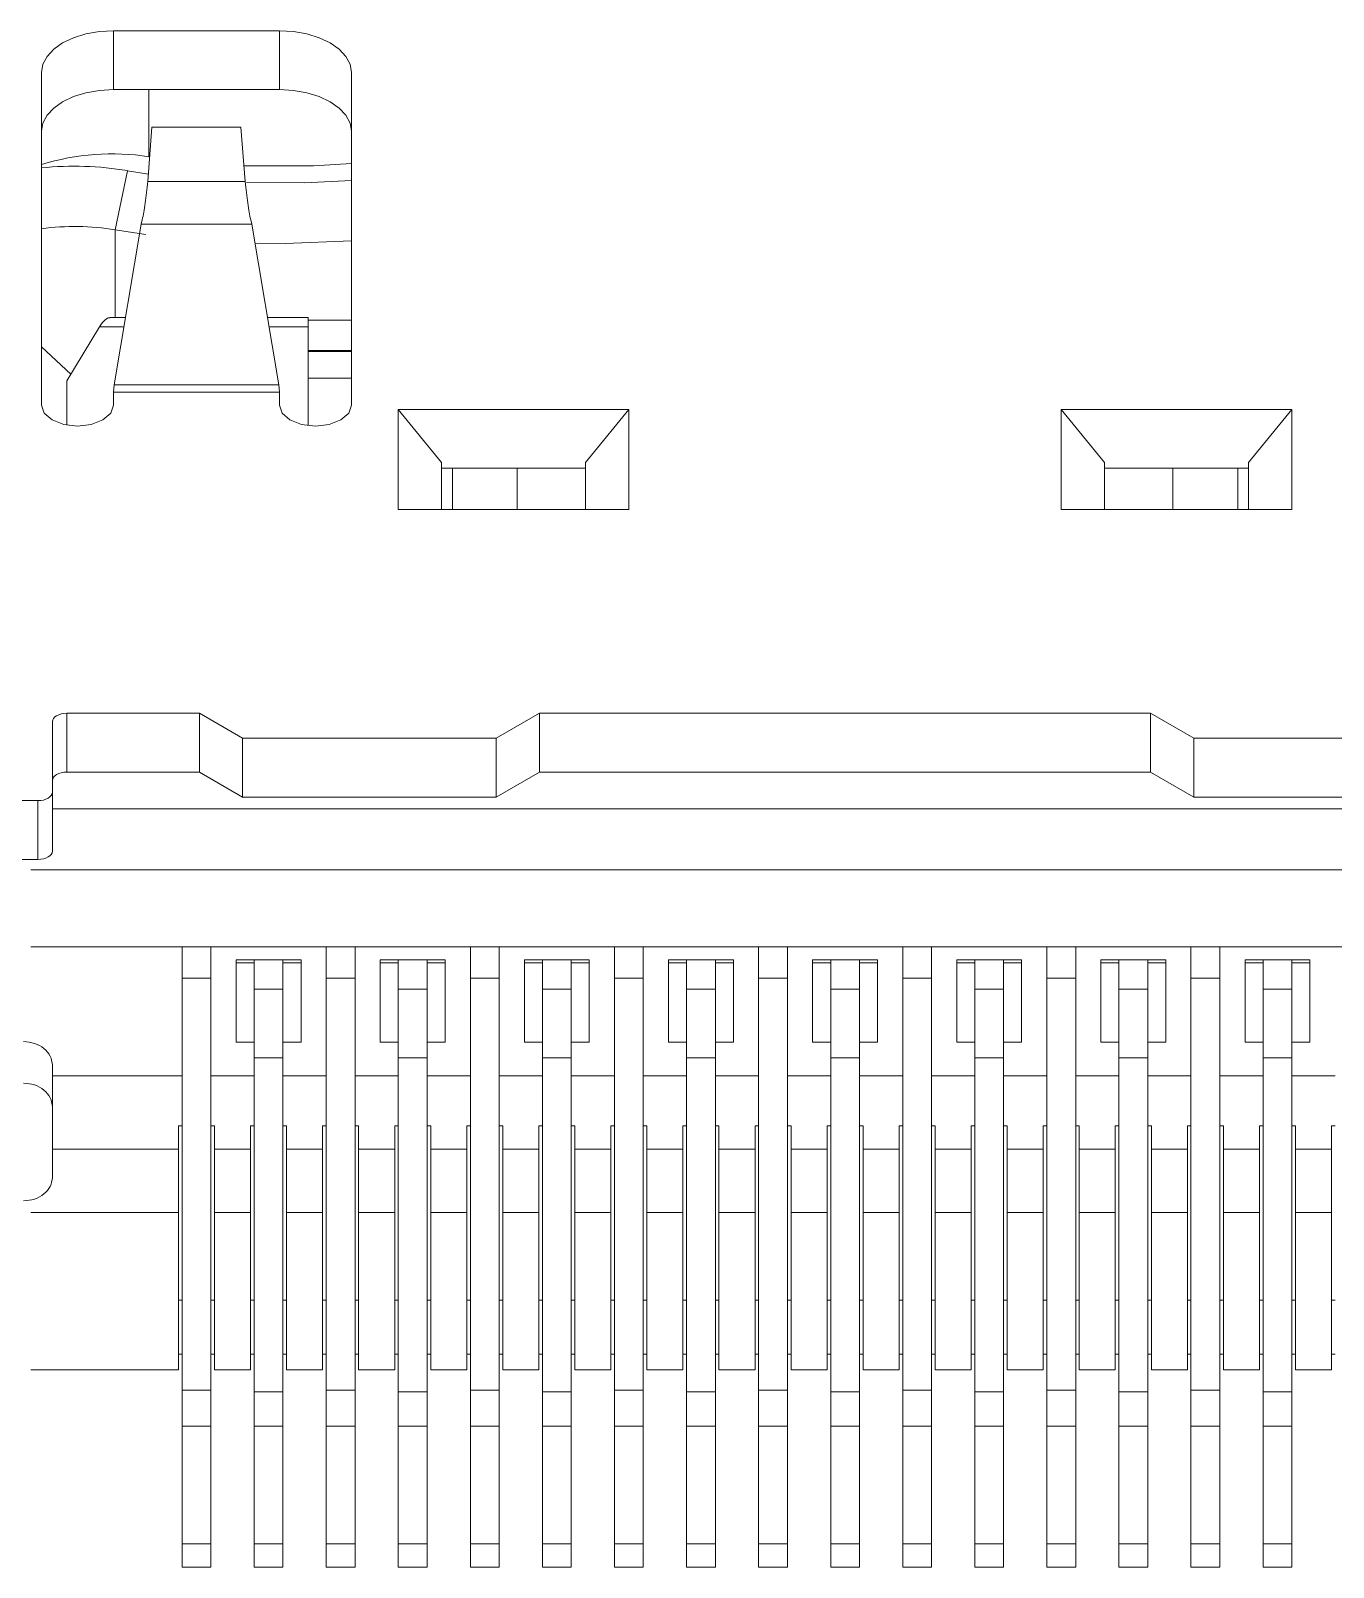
# Model space of a CAD drawing. Header units: millimetres. Extents: x -331 to 5585, y -2655 to 1513.
# Drawn here: x 5006.79 to 5015.83, y 778.01 to 788.67 of the extents above; entities that cross this region are included whole.
import ezdxf

# ---------------------------------------------------------------- set-up
doc = ezdxf.new("R2010")
doc.units = ezdxf.units.MM

msp = doc.modelspace()

# ---------------------------------------------------------------- linework, layer by layer
at = {"color": 7, "linetype": 'Continuous', "lineweight": 15}
for p, q in [((5007.367, 788.666), (5008.517, 788.666)), ((5007.367, 788.258), (5007.367, 788.666)), ((5008.517, 788.258), (5008.517, 788.666)), ((5006.867, 786.068), (5006.867, 788.377)), ((5009.017, 788.377), (5009.017, 786.068)), ((5007.367, 788.258), (5008.517, 788.258)), ((5007.633, 787.998), (5007.605, 787.62)), ((5008.25, 787.998), (5007.633, 787.998)), ((5008.279, 787.62), (5008.25, 787.998)), ((5007.378, 787.284), (5007.463, 787.695)), ((5007.463, 787.695), (5007.609, 787.672)), ((5007.605, 787.62), (5008.279, 787.62)), ((5007.558, 787.323), (5007.566, 787.355)), ((5008.318, 787.355), (5008.325, 787.323)), ((5007.558, 787.323), (5007.371, 786.209)), ((5007.59, 787.252), (5007.378, 787.284)), ((5008.325, 787.323), (5007.558, 787.323)), ((5008.513, 786.209), (5008.325, 787.323)), ((5007.042, 786.237), (5007.269, 786.612)), ((5007.449, 786.676), (5007.34, 786.676)), ((5008.717, 786.676), (5008.434, 786.676)), ((5008.717, 786.659), (5009.017, 786.659)), ((5008.717, 786.381), (5008.717, 786.612)), ((5006.867, 786.473), (5007.07, 786.284)), ((5009.017, 786.447), (5008.717, 786.447)), ((5008.717, 786.381), (5008.717, 786.257)), ((5007.042, 785.93), (5007.042, 786.237)), ((5007.371, 786.209), (5007.367, 786.16)), ((5007.371, 786.209), (5008.513, 786.209)), ((5008.517, 786.16), (5008.513, 786.209)), ((5008.717, 786.257), (5008.717, 785.927)), ((5008.717, 786.257), (5009.017, 786.257)), ((5007.367, 786.16), (5007.367, 786.068)), ((5008.517, 786.16), (5007.367, 786.16)), ((5008.517, 786.068), (5008.517, 786.16)), ((5009.342, 786.039), (5010.942, 786.039)), ((5009.342, 785.346), (5009.342, 786.039)), ((5009.642, 785.672), (5009.342, 786.039)), ((5010.942, 786.039), (5010.642, 785.672)), ((5010.942, 786.039), (5010.942, 785.346)), ((5013.942, 786.039), (5015.542, 786.039)), ((5013.942, 785.346), (5013.942, 786.039)), ((5014.242, 785.672), (5013.942, 786.039)), ((5015.542, 786.039), (5015.242, 785.672)), ((5015.542, 786.039), (5015.542, 785.346)), ((5009.642, 785.346), (5009.642, 785.672)), ((5010.642, 785.672), (5010.642, 785.346)), ((5014.242, 785.346), (5014.242, 785.672)), ((5015.242, 785.672), (5015.242, 785.346)), ((5009.642, 785.631), (5010.642, 785.631)), ((5009.717, 785.631), (5009.717, 785.346)), ((5010.167, 785.346), (5010.167, 785.631)), ((5014.242, 785.631), (5015.242, 785.631)), ((5014.717, 785.631), (5014.717, 785.346)), ((5015.167, 785.346), (5015.167, 785.631)), ((5010.942, 785.346), (5009.342, 785.346)), ((5015.542, 785.346), (5013.942, 785.346)), ((5006.942, 783.874), (5006.942, 783.384)), ((5007.962, 783.932), (5007.042, 783.932)), ((5007.042, 783.932), (5007.042, 783.524)), ((5008.262, 783.759), (5007.962, 783.932)), ((5007.962, 783.932), (5007.962, 783.524)), ((5010.322, 783.932), (5010.022, 783.759)), ((5014.562, 783.932), (5010.322, 783.932)), ((5010.322, 783.932), (5010.322, 783.524)), ((5014.862, 783.759), (5014.562, 783.932)), ((5014.562, 783.932), (5014.562, 783.524)), ((5010.022, 783.759), (5008.262, 783.759)), ((5008.262, 783.759), (5008.262, 783.351)), ((5010.022, 783.759), (5010.022, 783.351)), ((5016.622, 783.759), (5014.862, 783.759)), ((5014.862, 783.759), (5014.862, 783.351)), ((5007.042, 783.524), (5007.962, 783.524)), ((5007.962, 783.524), (5008.262, 783.351)), ((5010.022, 783.351), (5010.322, 783.524)), ((5010.322, 783.524), (5014.562, 783.524)), ((5014.562, 783.524), (5014.862, 783.351)), ((5006.842, 783.326), (5005.742, 783.326)), ((5006.842, 783.326), (5006.842, 782.918)), ((5006.942, 783.384), (5006.942, 782.975)), ((5008.262, 783.351), (5010.022, 783.351)), ((5014.862, 783.351), (5016.622, 783.351)), ((5017.942, 783.27), (5006.942, 783.27)), ((5005.742, 782.918), (5006.842, 782.918)), ((5006.792, 782.846), (5018.092, 782.846)), ((5006.792, 782.313), (5018.092, 782.313)), ((5011.842, 782.095), (5011.842, 782.313)), ((5008.217, 782.221), (5008.667, 782.221)), ((5008.217, 781.65), (5008.217, 782.221)), ((5008.342, 782.202), (5008.217, 782.202)), ((5008.342, 782.221), (5008.342, 782.019)), ((5008.542, 782.019), (5008.542, 782.221)), ((5008.542, 782.202), (5008.667, 782.202)), ((5008.667, 781.65), (5008.667, 782.221)), ((5009.217, 782.221), (5009.667, 782.221)), ((5009.217, 781.65), (5009.217, 782.221)), ((5009.217, 782.202), (5009.342, 782.202)), ((5009.342, 782.221), (5009.342, 782.019)), ((5009.542, 782.019), (5009.542, 782.221)), ((5009.542, 782.202), (5009.667, 782.202)), ((5009.667, 781.65), (5009.667, 782.221)), ((5010.217, 782.221), (5010.667, 782.221)), ((5010.217, 781.65), (5010.217, 782.221)), ((5010.217, 782.202), (5010.342, 782.202)), ((5010.342, 782.221), (5010.342, 782.019)), ((5010.542, 782.019), (5010.542, 782.221)), ((5010.542, 782.202), (5010.667, 782.202)), ((5010.667, 781.65), (5010.667, 782.221)), ((5011.217, 782.221), (5011.667, 782.221)), ((5011.217, 781.65), (5011.217, 782.221)), ((5011.217, 782.202), (5011.342, 782.202)), ((5011.342, 782.221), (5011.342, 782.019)), ((5011.542, 782.019), (5011.542, 782.221)), ((5011.542, 782.202), (5011.667, 782.202)), ((5011.667, 781.65), (5011.667, 782.221)), ((5012.217, 782.221), (5012.667, 782.221)), ((5012.217, 781.65), (5012.217, 782.221)), ((5012.217, 782.202), (5012.342, 782.202)), ((5012.342, 782.221), (5012.342, 782.019)), ((5012.542, 782.019), (5012.542, 782.221)), ((5012.542, 782.202), (5012.667, 782.202)), ((5012.667, 781.65), (5012.667, 782.221)), ((5013.217, 782.221), (5013.667, 782.221)), ((5013.217, 781.65), (5013.217, 782.221)), ((5013.217, 782.202), (5013.342, 782.202)), ((5013.342, 782.221), (5013.342, 782.019)), ((5013.542, 782.019), (5013.542, 782.221)), ((5013.542, 782.202), (5013.667, 782.202)), ((5013.667, 781.65), (5013.667, 782.221)), ((5014.217, 782.221), (5014.667, 782.221)), ((5014.217, 781.65), (5014.217, 782.221)), ((5014.217, 782.202), (5014.342, 782.202)), ((5014.342, 782.221), (5014.342, 782.019)), ((5014.542, 782.019), (5014.542, 782.221)), ((5014.542, 782.202), (5014.667, 782.202)), ((5014.667, 781.65), (5014.667, 782.221)), ((5015.217, 782.221), (5015.667, 782.221)), ((5015.217, 781.65), (5015.217, 782.221)), ((5015.217, 782.202), (5015.342, 782.202)), ((5015.342, 782.221), (5015.342, 782.019)), ((5015.542, 782.019), (5015.542, 782.221)), ((5015.542, 782.202), (5015.667, 782.202)), ((5015.667, 781.65), (5015.667, 782.221)), ((5007.842, 782.095), (5008.042, 782.095)), ((5007.842, 779.236), (5007.842, 782.095)), ((5008.042, 779.236), (5008.042, 782.095)), ((5008.542, 782.019), (5008.342, 782.019)), ((5008.842, 782.095), (5009.042, 782.095)), ((5008.842, 779.236), (5008.842, 782.095)), ((5009.042, 779.236), (5009.042, 782.095)), ((5009.542, 782.019), (5009.342, 782.019)), ((5009.842, 782.095), (5010.042, 782.095)), ((5009.842, 779.236), (5009.842, 782.095)), ((5010.042, 779.236), (5010.042, 782.095)), ((5010.542, 782.019), (5010.342, 782.019)), ((5010.842, 782.095), (5011.042, 782.095)), ((5010.842, 779.236), (5010.842, 782.095)), ((5011.042, 779.236), (5011.042, 782.095)), ((5011.542, 782.019), (5011.342, 782.019)), ((5011.842, 782.095), (5012.042, 782.095)), ((5011.842, 779.236), (5011.842, 782.095)), ((5012.042, 779.236), (5012.042, 782.095)), ((5012.542, 782.019), (5012.342, 782.019)), ((5012.842, 782.095), (5013.042, 782.095)), ((5012.842, 779.236), (5012.842, 782.095)), ((5013.042, 779.236), (5013.042, 782.095)), ((5013.542, 782.019), (5013.342, 782.019)), ((5013.842, 782.095), (5014.042, 782.095)), ((5013.842, 779.236), (5013.842, 782.095)), ((5014.042, 779.236), (5014.042, 782.095)), ((5014.542, 782.019), (5014.342, 782.019)), ((5014.842, 782.095), (5015.042, 782.095)), ((5014.842, 779.236), (5014.842, 782.095)), ((5015.042, 779.236), (5015.042, 782.095)), ((5015.542, 782.019), (5015.342, 782.019)), ((5008.342, 781.65), (5008.217, 781.65)), ((5008.667, 781.65), (5008.542, 781.65)), ((5009.342, 781.65), (5009.217, 781.65)), ((5009.667, 781.65), (5009.542, 781.65)), ((5010.342, 781.65), (5010.217, 781.65)), ((5010.667, 781.65), (5010.542, 781.65)), ((5011.342, 781.65), (5011.217, 781.65)), ((5011.667, 781.65), (5011.542, 781.65)), ((5012.342, 781.65), (5012.217, 781.65)), ((5012.667, 781.65), (5012.542, 781.65)), ((5013.342, 781.65), (5013.217, 781.65)), ((5013.667, 781.65), (5013.542, 781.65)), ((5014.342, 781.65), (5014.217, 781.65)), ((5014.667, 781.65), (5014.542, 781.65)), ((5015.342, 781.65), (5015.217, 781.65)), ((5015.667, 781.65), (5015.542, 781.65)), ((5006.942, 781.203), (5006.942, 781.492)), ((5008.342, 781.542), (5008.542, 781.542)), ((5008.342, 781.542), (5008.342, 779.226)), ((5008.542, 781.542), (5008.542, 779.226)), ((5009.342, 781.542), (5009.542, 781.542)), ((5009.342, 781.542), (5009.342, 779.226)), ((5009.542, 781.542), (5009.542, 779.226)), ((5010.342, 781.542), (5010.542, 781.542)), ((5010.342, 781.542), (5010.342, 779.226)), ((5010.542, 781.542), (5010.542, 779.226)), ((5011.342, 781.542), (5011.542, 781.542)), ((5011.342, 781.542), (5011.342, 779.226)), ((5011.542, 781.542), (5011.542, 779.226)), ((5012.342, 781.542), (5012.542, 781.542)), ((5012.342, 781.542), (5012.342, 779.226)), ((5012.542, 781.542), (5012.542, 779.226)), ((5013.342, 781.542), (5013.542, 781.542)), ((5013.342, 781.542), (5013.342, 779.226)), ((5013.542, 781.542), (5013.542, 779.226)), ((5014.342, 781.542), (5014.542, 781.542)), ((5014.342, 781.542), (5014.342, 779.226)), ((5014.542, 781.542), (5014.542, 779.226)), ((5015.342, 781.542), (5015.542, 781.542)), ((5015.342, 781.542), (5015.342, 779.226)), ((5015.542, 781.542), (5015.542, 779.226)), ((5007.842, 781.417), (5006.942, 781.417)), ((5008.342, 781.417), (5008.042, 781.417)), ((5008.842, 781.417), (5008.542, 781.417)), ((5009.342, 781.417), (5009.042, 781.417)), ((5009.842, 781.417), (5009.542, 781.417)), ((5010.342, 781.417), (5010.042, 781.417)), ((5010.842, 781.417), (5010.542, 781.417)), ((5011.342, 781.417), (5011.042, 781.417)), ((5011.842, 781.417), (5011.542, 781.417)), ((5012.342, 781.417), (5012.042, 781.417)), ((5012.842, 781.417), (5012.542, 781.417)), ((5013.342, 781.417), (5013.042, 781.417)), ((5013.842, 781.417), (5013.542, 781.417)), ((5014.342, 781.417), (5014.042, 781.417)), ((5014.842, 781.417), (5014.542, 781.417)), ((5015.342, 781.417), (5015.042, 781.417)), ((5015.842, 781.417), (5015.542, 781.417)), ((5006.942, 780.713), (5006.942, 781.203)), ((5007.842, 781.071), (5007.817, 781.071)), ((5007.817, 781.071), (5007.817, 780.909)), ((5008.067, 781.071), (5008.042, 781.071)), ((5008.067, 780.909), (5008.067, 781.071)), ((5008.342, 781.071), (5008.317, 781.071)), ((5008.317, 781.071), (5008.317, 780.909)), ((5008.567, 781.071), (5008.542, 781.071)), ((5008.567, 780.909), (5008.567, 781.071)), ((5008.842, 781.071), (5008.817, 781.071)), ((5008.817, 781.071), (5008.817, 780.909)), ((5009.067, 781.071), (5009.042, 781.071)), ((5009.067, 780.909), (5009.067, 781.071)), ((5009.342, 781.071), (5009.317, 781.071)), ((5009.317, 781.071), (5009.317, 780.909)), ((5009.567, 781.071), (5009.542, 781.071)), ((5009.567, 780.909), (5009.567, 781.071)), ((5009.842, 781.071), (5009.817, 781.071)), ((5009.817, 781.071), (5009.817, 780.909)), ((5010.067, 781.071), (5010.042, 781.071)), ((5010.067, 780.909), (5010.067, 781.071)), ((5010.342, 781.071), (5010.317, 781.071)), ((5010.317, 781.071), (5010.317, 780.909)), ((5010.567, 781.071), (5010.542, 781.071)), ((5010.567, 780.909), (5010.567, 781.071)), ((5010.842, 781.071), (5010.817, 781.071)), ((5010.817, 781.071), (5010.817, 780.909)), ((5011.067, 781.071), (5011.042, 781.071)), ((5011.067, 780.909), (5011.067, 781.071)), ((5011.342, 781.071), (5011.317, 781.071)), ((5011.317, 781.071), (5011.317, 780.909)), ((5011.567, 781.071), (5011.542, 781.071)), ((5011.567, 780.909), (5011.567, 781.071)), ((5011.842, 781.071), (5011.817, 781.071)), ((5011.817, 781.071), (5011.817, 780.909)), ((5012.067, 781.071), (5012.042, 781.071)), ((5012.067, 780.909), (5012.067, 781.071)), ((5012.342, 781.071), (5012.317, 781.071)), ((5012.317, 781.071), (5012.317, 780.909)), ((5012.567, 781.071), (5012.542, 781.071)), ((5012.567, 780.909), (5012.567, 781.071)), ((5012.842, 781.071), (5012.817, 781.071)), ((5012.817, 781.071), (5012.817, 780.909)), ((5013.067, 781.071), (5013.042, 781.071)), ((5013.067, 780.909), (5013.067, 781.071)), ((5013.342, 781.071), (5013.317, 781.071)), ((5013.317, 781.071), (5013.317, 780.909)), ((5013.567, 781.071), (5013.542, 781.071)), ((5013.567, 780.909), (5013.567, 781.071)), ((5013.842, 781.071), (5013.817, 781.071)), ((5013.817, 781.071), (5013.817, 780.909)), ((5014.067, 781.071), (5014.042, 781.071)), ((5014.067, 780.909), (5014.067, 781.071)), ((5014.342, 781.071), (5014.317, 781.071)), ((5014.317, 781.071), (5014.317, 780.909)), ((5014.567, 781.071), (5014.542, 781.071)), ((5014.567, 780.909), (5014.567, 781.071)), ((5014.842, 781.071), (5014.817, 781.071)), ((5014.817, 781.071), (5014.817, 780.909)), ((5015.067, 781.071), (5015.042, 781.071)), ((5015.067, 780.909), (5015.067, 781.071)), ((5015.342, 781.071), (5015.317, 781.071)), ((5015.317, 781.071), (5015.317, 780.909)), ((5015.567, 781.071), (5015.542, 781.071)), ((5015.567, 780.909), (5015.567, 781.071)), ((5015.842, 781.071), (5015.817, 781.071)), ((5015.817, 781.071), (5015.817, 780.909)), ((5006.942, 780.909), (5007.817, 780.909)), ((5007.817, 780.909), (5007.817, 780.47)), ((5008.317, 780.909), (5008.067, 780.909)), ((5008.067, 780.909), (5008.067, 780.47)), ((5008.317, 780.47), (5008.317, 780.909)), ((5008.817, 780.909), (5008.567, 780.909)), ((5008.567, 780.909), (5008.567, 780.47)), ((5008.817, 780.47), (5008.817, 780.909)), ((5009.317, 780.909), (5009.067, 780.909)), ((5009.067, 780.909), (5009.067, 780.47)), ((5009.317, 780.47), (5009.317, 780.909)), ((5009.817, 780.909), (5009.567, 780.909)), ((5009.567, 780.909), (5009.567, 780.47)), ((5009.817, 780.47), (5009.817, 780.909)), ((5010.317, 780.909), (5010.067, 780.909)), ((5010.067, 780.909), (5010.067, 780.47)), ((5010.317, 780.47), (5010.317, 780.909)), ((5010.817, 780.909), (5010.567, 780.909)), ((5010.567, 780.909), (5010.567, 780.47)), ((5010.817, 780.47), (5010.817, 780.909)), ((5011.317, 780.909), (5011.067, 780.909)), ((5011.067, 780.909), (5011.067, 780.47)), ((5011.317, 780.47), (5011.317, 780.909)), ((5011.817, 780.909), (5011.567, 780.909)), ((5011.567, 780.909), (5011.567, 780.47)), ((5011.817, 780.47), (5011.817, 780.909)), ((5012.317, 780.909), (5012.067, 780.909)), ((5012.067, 780.909), (5012.067, 780.47)), ((5012.317, 780.47), (5012.317, 780.909)), ((5012.817, 780.909), (5012.567, 780.909)), ((5012.567, 780.909), (5012.567, 780.47)), ((5012.817, 780.47), (5012.817, 780.909)), ((5013.317, 780.909), (5013.067, 780.909)), ((5013.067, 780.909), (5013.067, 780.47)), ((5013.317, 780.47), (5013.317, 780.909)), ((5013.817, 780.909), (5013.567, 780.909)), ((5013.567, 780.909), (5013.567, 780.47)), ((5013.817, 780.47), (5013.817, 780.909)), ((5014.317, 780.909), (5014.067, 780.909)), ((5014.067, 780.909), (5014.067, 780.47)), ((5014.317, 780.47), (5014.317, 780.909)), ((5014.817, 780.909), (5014.567, 780.909)), ((5014.567, 780.909), (5014.567, 780.47)), ((5014.817, 780.47), (5014.817, 780.909)), ((5015.317, 780.909), (5015.067, 780.909)), ((5015.067, 780.909), (5015.067, 780.47)), ((5015.317, 780.47), (5015.317, 780.909)), ((5015.817, 780.909), (5015.567, 780.909)), ((5015.567, 780.909), (5015.567, 780.47)), ((5015.817, 780.47), (5015.817, 780.909)), ((5007.817, 780.47), (5006.792, 780.47)), ((5007.817, 780.47), (5007.817, 779.377)), ((5008.067, 780.47), (5008.317, 780.47)), ((5008.067, 779.377), (5008.067, 780.47)), ((5008.317, 779.377), (5008.317, 780.47)), ((5008.567, 780.47), (5008.817, 780.47)), ((5008.567, 779.377), (5008.567, 780.47)), ((5008.817, 779.377), (5008.817, 780.47)), ((5009.067, 780.47), (5009.317, 780.47)), ((5009.067, 779.377), (5009.067, 780.47)), ((5009.317, 779.377), (5009.317, 780.47)), ((5009.567, 780.47), (5009.817, 780.47)), ((5009.567, 779.377), (5009.567, 780.47)), ((5009.817, 779.377), (5009.817, 780.47)), ((5010.067, 780.47), (5010.317, 780.47)), ((5010.067, 779.377), (5010.067, 780.47)), ((5010.317, 779.377), (5010.317, 780.47)), ((5010.567, 780.47), (5010.817, 780.47)), ((5010.567, 779.377), (5010.567, 780.47)), ((5010.817, 779.377), (5010.817, 780.47)), ((5011.067, 780.47), (5011.317, 780.47)), ((5011.067, 779.377), (5011.067, 780.47)), ((5011.317, 779.377), (5011.317, 780.47)), ((5011.567, 780.47), (5011.817, 780.47)), ((5011.567, 779.377), (5011.567, 780.47)), ((5011.817, 779.377), (5011.817, 780.47)), ((5012.067, 780.47), (5012.317, 780.47)), ((5012.067, 779.377), (5012.067, 780.47)), ((5012.317, 779.377), (5012.317, 780.47)), ((5012.567, 780.47), (5012.817, 780.47)), ((5012.567, 779.377), (5012.567, 780.47)), ((5012.817, 779.377), (5012.817, 780.47)), ((5013.067, 780.47), (5013.317, 780.47)), ((5013.067, 779.377), (5013.067, 780.47)), ((5013.317, 779.377), (5013.317, 780.47)), ((5013.567, 780.47), (5013.817, 780.47)), ((5013.567, 779.377), (5013.567, 780.47)), ((5013.817, 779.377), (5013.817, 780.47)), ((5014.067, 780.47), (5014.317, 780.47)), ((5014.067, 779.377), (5014.067, 780.47)), ((5014.317, 779.377), (5014.317, 780.47)), ((5014.567, 780.47), (5014.817, 780.47)), ((5014.567, 779.377), (5014.567, 780.47)), ((5014.817, 779.377), (5014.817, 780.47)), ((5015.067, 780.47), (5015.317, 780.47)), ((5015.067, 779.377), (5015.067, 780.47)), ((5015.317, 779.377), (5015.317, 780.47)), ((5015.567, 780.47), (5015.817, 780.47)), ((5015.567, 779.377), (5015.567, 780.47)), ((5015.817, 779.377), (5015.817, 780.47)), ((5007.817, 779.862), (5007.842, 779.862)), ((5008.042, 779.862), (5008.067, 779.862)), ((5008.317, 779.862), (5008.342, 779.862)), ((5008.542, 779.862), (5008.567, 779.862)), ((5008.817, 779.862), (5008.842, 779.862)), ((5009.042, 779.862), (5009.067, 779.862)), ((5009.317, 779.862), (5009.342, 779.862)), ((5009.542, 779.862), (5009.567, 779.862)), ((5009.817, 779.862), (5009.842, 779.862)), ((5010.042, 779.862), (5010.067, 779.862)), ((5010.317, 779.862), (5010.342, 779.862)), ((5010.542, 779.862), (5010.567, 779.862)), ((5010.817, 779.862), (5010.842, 779.862)), ((5011.042, 779.862), (5011.067, 779.862)), ((5011.317, 779.862), (5011.342, 779.862)), ((5011.542, 779.862), (5011.567, 779.862)), ((5011.817, 779.862), (5011.842, 779.862)), ((5012.042, 779.862), (5012.067, 779.862)), ((5012.317, 779.862), (5012.342, 779.862)), ((5012.542, 779.862), (5012.567, 779.862)), ((5012.817, 779.862), (5012.842, 779.862)), ((5013.042, 779.862), (5013.067, 779.862)), ((5013.317, 779.862), (5013.342, 779.862)), ((5013.542, 779.862), (5013.567, 779.862)), ((5013.817, 779.862), (5013.842, 779.862)), ((5014.042, 779.862), (5014.067, 779.862)), ((5014.317, 779.862), (5014.342, 779.862)), ((5014.542, 779.862), (5014.567, 779.862)), ((5014.817, 779.862), (5014.842, 779.862)), ((5015.042, 779.862), (5015.067, 779.862)), ((5015.317, 779.862), (5015.342, 779.862)), ((5015.542, 779.862), (5015.567, 779.862)), ((5015.817, 779.862), (5015.842, 779.862)), ((5007.842, 779.487), (5007.817, 779.487)), ((5008.067, 779.487), (5008.042, 779.487)), ((5008.342, 779.487), (5008.317, 779.487)), ((5008.567, 779.487), (5008.542, 779.487)), ((5008.842, 779.487), (5008.817, 779.487)), ((5009.067, 779.487), (5009.042, 779.487)), ((5009.342, 779.487), (5009.317, 779.487)), ((5009.567, 779.487), (5009.542, 779.487)), ((5009.842, 779.487), (5009.817, 779.487)), ((5010.067, 779.487), (5010.042, 779.487)), ((5010.342, 779.487), (5010.317, 779.487)), ((5010.567, 779.487), (5010.542, 779.487)), ((5010.842, 779.487), (5010.817, 779.487)), ((5011.067, 779.487), (5011.042, 779.487)), ((5011.342, 779.487), (5011.317, 779.487)), ((5011.567, 779.487), (5011.542, 779.487)), ((5011.842, 779.487), (5011.817, 779.487)), ((5012.067, 779.487), (5012.042, 779.487)), ((5012.342, 779.487), (5012.317, 779.487)), ((5012.567, 779.487), (5012.542, 779.487)), ((5012.842, 779.487), (5012.817, 779.487)), ((5013.067, 779.487), (5013.042, 779.487)), ((5013.342, 779.487), (5013.317, 779.487)), ((5013.567, 779.487), (5013.542, 779.487)), ((5013.842, 779.487), (5013.817, 779.487)), ((5014.067, 779.487), (5014.042, 779.487)), ((5014.342, 779.487), (5014.317, 779.487)), ((5014.567, 779.487), (5014.542, 779.487)), ((5014.842, 779.487), (5014.817, 779.487)), ((5015.067, 779.487), (5015.042, 779.487)), ((5015.342, 779.487), (5015.317, 779.487)), ((5015.567, 779.487), (5015.542, 779.487)), ((5015.842, 779.487), (5015.817, 779.487)), ((5007.817, 779.377), (5006.792, 779.377)), ((5008.067, 779.377), (5008.317, 779.377)), ((5008.567, 779.377), (5008.817, 779.377)), ((5009.067, 779.377), (5009.317, 779.377)), ((5009.567, 779.377), (5009.817, 779.377)), ((5010.067, 779.377), (5010.317, 779.377)), ((5010.567, 779.377), (5010.817, 779.377)), ((5011.067, 779.377), (5011.317, 779.377)), ((5011.567, 779.377), (5011.817, 779.377)), ((5012.067, 779.377), (5012.317, 779.377)), ((5012.567, 779.377), (5012.817, 779.377)), ((5013.067, 779.377), (5013.317, 779.377)), ((5013.567, 779.377), (5013.817, 779.377)), ((5014.067, 779.377), (5014.317, 779.377)), ((5014.567, 779.377), (5014.817, 779.377)), ((5015.067, 779.377), (5015.317, 779.377)), ((5015.567, 779.377), (5015.817, 779.377)), ((5007.842, 779.236), (5008.042, 779.236)), ((5008.342, 779.226), (5008.542, 779.226)), ((5008.842, 779.236), (5009.042, 779.236)), ((5009.342, 779.226), (5009.542, 779.226)), ((5009.842, 779.236), (5010.042, 779.236)), ((5010.342, 779.226), (5010.542, 779.226)), ((5010.842, 779.236), (5011.042, 779.236)), ((5011.342, 779.226), (5011.542, 779.226)), ((5011.842, 779.236), (5012.042, 779.236)), ((5012.342, 779.226), (5012.542, 779.226)), ((5012.842, 779.236), (5013.042, 779.236)), ((5013.342, 779.226), (5013.542, 779.226)), ((5013.842, 779.236), (5014.042, 779.236)), ((5014.342, 779.226), (5014.542, 779.226)), ((5014.842, 779.236), (5015.042, 779.236)), ((5015.342, 779.226), (5015.542, 779.226)), ((5008.042, 778.988), (5007.842, 778.988)), ((5007.842, 778.988), (5007.842, 778.171)), ((5008.042, 778.171), (5008.042, 778.988)), ((5008.342, 778.988), (5008.542, 778.988)), ((5008.342, 778.988), (5008.342, 778.171)), ((5008.542, 778.988), (5008.542, 778.171)), ((5009.042, 778.988), (5008.842, 778.988)), ((5008.842, 778.988), (5008.842, 778.171)), ((5009.042, 778.171), (5009.042, 778.988)), ((5009.342, 778.988), (5009.542, 778.988)), ((5009.342, 778.988), (5009.342, 778.171)), ((5009.542, 778.988), (5009.542, 778.171)), ((5010.042, 778.988), (5009.842, 778.988)), ((5009.842, 778.988), (5009.842, 778.171)), ((5010.042, 778.171), (5010.042, 778.988)), ((5010.342, 778.988), (5010.542, 778.988)), ((5010.342, 778.988), (5010.342, 778.171)), ((5010.542, 778.988), (5010.542, 778.171)), ((5011.042, 778.988), (5010.842, 778.988)), ((5010.842, 778.988), (5010.842, 778.171)), ((5011.042, 778.171), (5011.042, 778.988)), ((5011.342, 778.988), (5011.542, 778.988)), ((5011.342, 778.988), (5011.342, 778.171)), ((5011.542, 778.988), (5011.542, 778.171)), ((5012.042, 778.988), (5011.842, 778.988)), ((5011.842, 778.988), (5011.842, 778.171)), ((5012.042, 778.171), (5012.042, 778.988)), ((5012.342, 778.988), (5012.542, 778.988)), ((5012.342, 778.988), (5012.342, 778.171)), ((5012.542, 778.988), (5012.542, 778.171)), ((5013.042, 778.988), (5012.842, 778.988)), ((5012.842, 778.988), (5012.842, 778.171)), ((5013.042, 778.171), (5013.042, 778.988)), ((5013.342, 778.988), (5013.542, 778.988)), ((5013.342, 778.988), (5013.342, 778.171)), ((5013.542, 778.988), (5013.542, 778.171)), ((5014.042, 778.988), (5013.842, 778.988)), ((5013.842, 778.988), (5013.842, 778.171)), ((5014.042, 778.171), (5014.042, 778.988)), ((5014.342, 778.988), (5014.542, 778.988)), ((5014.342, 778.988), (5014.342, 778.171)), ((5014.542, 778.988), (5014.542, 778.171)), ((5015.042, 778.988), (5014.842, 778.988)), ((5014.842, 778.988), (5014.842, 778.171)), ((5015.042, 778.171), (5015.042, 778.988)), ((5015.342, 778.988), (5015.542, 778.988)), ((5015.342, 778.988), (5015.342, 778.171)), ((5015.542, 778.988), (5015.542, 778.171)), ((5008.042, 778.171), (5007.842, 778.171)), ((5007.842, 778.171), (5007.842, 778.009)), ((5008.042, 778.009), (5008.042, 778.171)), ((5008.342, 778.171), (5008.542, 778.171)), ((5008.342, 778.171), (5008.342, 778.009)), ((5008.542, 778.171), (5008.542, 778.009)), ((5009.042, 778.171), (5008.842, 778.171)), ((5008.842, 778.171), (5008.842, 778.009)), ((5009.042, 778.009), (5009.042, 778.171)), ((5009.342, 778.171), (5009.542, 778.171)), ((5009.342, 778.171), (5009.342, 778.009)), ((5009.542, 778.171), (5009.542, 778.009)), ((5010.042, 778.171), (5009.842, 778.171)), ((5009.842, 778.171), (5009.842, 778.009)), ((5010.042, 778.009), (5010.042, 778.171)), ((5010.342, 778.171), (5010.542, 778.171)), ((5010.342, 778.171), (5010.342, 778.009)), ((5010.542, 778.171), (5010.542, 778.009)), ((5011.042, 778.171), (5010.842, 778.171)), ((5010.842, 778.171), (5010.842, 778.009)), ((5011.042, 778.009), (5011.042, 778.171)), ((5011.342, 778.171), (5011.542, 778.171)), ((5011.342, 778.171), (5011.342, 778.009)), ((5011.542, 778.171), (5011.542, 778.009)), ((5012.042, 778.171), (5011.842, 778.171)), ((5011.842, 778.171), (5011.842, 778.009)), ((5012.042, 778.009), (5012.042, 778.171)), ((5012.342, 778.171), (5012.542, 778.171)), ((5012.342, 778.171), (5012.342, 778.009)), ((5012.542, 778.171), (5012.542, 778.009)), ((5013.042, 778.171), (5012.842, 778.171)), ((5012.842, 778.171), (5012.842, 778.009)), ((5013.042, 778.009), (5013.042, 778.171)), ((5013.342, 778.171), (5013.542, 778.171)), ((5013.342, 778.171), (5013.342, 778.009)), ((5013.542, 778.171), (5013.542, 778.009)), ((5014.042, 778.171), (5013.842, 778.171)), ((5013.842, 778.171), (5013.842, 778.009)), ((5014.042, 778.009), (5014.042, 778.171)), ((5014.342, 778.171), (5014.542, 778.171)), ((5014.342, 778.171), (5014.342, 778.009)), ((5014.542, 778.171), (5014.542, 778.009)), ((5015.042, 778.171), (5014.842, 778.171)), ((5014.842, 778.171), (5014.842, 778.009)), ((5015.042, 778.009), (5015.042, 778.171)), ((5015.342, 778.171), (5015.542, 778.171)), ((5015.342, 778.171), (5015.342, 778.009)), ((5015.542, 778.171), (5015.542, 778.009)), ((5008.042, 778.009), (5007.842, 778.009)), ((5008.342, 778.009), (5008.542, 778.009)), ((5009.042, 778.009), (5008.842, 778.009)), ((5009.342, 778.009), (5009.542, 778.009)), ((5010.042, 778.009), (5009.842, 778.009)), ((5010.342, 778.009), (5010.542, 778.009)), ((5011.042, 778.009), (5010.842, 778.009)), ((5011.342, 778.009), (5011.542, 778.009)), ((5012.042, 778.009), (5011.842, 778.009)), ((5012.342, 778.009), (5012.542, 778.009)), ((5013.042, 778.009), (5012.842, 778.009)), ((5013.342, 778.009), (5013.542, 778.009)), ((5014.042, 778.009), (5013.842, 778.009)), ((5014.342, 778.009), (5014.542, 778.009)), ((5015.042, 778.009), (5014.842, 778.009)), ((5015.342, 778.009), (5015.542, 778.009))]:
    msp.add_line(p, q, dxfattribs=at)
at = {"color": 8, "linetype": 'Continuous', "lineweight": 15}
for p, q in [((5007.612, 788.257), (5007.612, 787.791)), ((5007.378, 786.676), (5007.378, 787.284)), ((5007.269, 786.612), (5007.439, 786.612)), ((5008.445, 786.612), (5008.717, 786.612)), ((5008.717, 786.44), (5009.017, 786.44))]:
    msp.add_line(p, q, dxfattribs=at)
at = {"color": 7, "linetype": 'Continuous', "lineweight": 15, "flags": 128}
for points in [[(5006.867, 788.377), (5006.876, 788.433), (5006.905, 788.488), (5006.951, 788.537), (5007.013, 788.581), (5007.089, 788.617), (5007.175, 788.644), (5007.269, 788.66), (5007.367, 788.666)], [(5008.517, 788.666), (5008.614, 788.66), (5008.708, 788.644), (5008.794, 788.617), (5008.87, 788.581), (5008.932, 788.537), (5008.979, 788.488), (5009.007, 788.433), (5009.017, 788.377)], [(5006.867, 787.969), (5006.876, 788.025), (5006.905, 788.079), (5006.951, 788.129), (5007.013, 788.173), (5007.089, 788.209), (5007.175, 788.236), (5007.269, 788.252), (5007.367, 788.258)], [(5008.517, 788.258), (5008.614, 788.252), (5008.708, 788.236), (5008.794, 788.209), (5008.87, 788.173), (5008.932, 788.129), (5008.979, 788.079), (5009.007, 788.025), (5009.017, 787.969)], [(5009.017, 787.745), (5008.754, 787.729), (5008.271, 787.728)], [(5008.288, 787.612), (5008.691, 787.611), (5009.017, 787.628)], [(5009.017, 787.209), (5008.556, 787.19), (5008.347, 787.192)], [(5008.717, 786.612), (5008.717, 786.633), (5008.717, 786.651), (5008.717, 786.664), (5008.717, 786.672), (5008.717, 786.676), (5008.717, 786.676)], [(5007.367, 786.068), (5007.348, 786.013), (5007.293, 785.966), (5007.212, 785.935), (5007.117, 785.924), (5007.021, 785.935), (5006.94, 785.966), (5006.886, 786.013), (5006.867, 786.068)], [(5009.017, 786.068), (5008.998, 786.013), (5008.943, 785.966), (5008.862, 785.935), (5008.767, 785.924), (5008.671, 785.935), (5008.59, 785.966), (5008.536, 786.013), (5008.517, 786.068)], [(5006.942, 783.874), (5006.944, 783.886), (5006.949, 783.896), (5006.959, 783.906), (5006.971, 783.915), (5006.986, 783.922), (5007.003, 783.928), (5007.022, 783.931), (5007.042, 783.932)], [(5006.942, 783.466), (5006.944, 783.477), (5006.949, 783.488), (5006.959, 783.498), (5006.971, 783.507), (5006.986, 783.514), (5007.003, 783.519), (5007.022, 783.523), (5007.042, 783.524)], [(5006.942, 783.384), (5006.94, 783.372), (5006.934, 783.361), (5006.925, 783.352), (5006.912, 783.343), (5006.897, 783.336), (5006.88, 783.33), (5006.861, 783.327), (5006.842, 783.326)], [(5006.842, 782.918), (5006.861, 782.919), (5006.88, 782.922), (5006.897, 782.927), (5006.912, 782.935), (5006.925, 782.943), (5006.934, 782.953), (5006.94, 782.964), (5006.942, 782.975)], [(5007.842, 782.313), (5007.842, 782.298), (5007.842, 782.229), (5007.842, 782.16), (5007.842, 782.095)], [(5008.042, 782.095), (5008.042, 782.16), (5008.042, 782.229), (5008.042, 782.298), (5008.042, 782.313)], [(5008.842, 782.313), (5008.842, 782.298), (5008.842, 782.229), (5008.842, 782.16), (5008.842, 782.095)], [(5009.042, 782.095), (5009.042, 782.16), (5009.042, 782.229), (5009.042, 782.298), (5009.042, 782.313)], [(5009.842, 782.313), (5009.842, 782.298), (5009.842, 782.229), (5009.842, 782.16), (5009.842, 782.095)], [(5010.042, 782.095), (5010.042, 782.16), (5010.042, 782.229), (5010.042, 782.298), (5010.042, 782.313)], [(5010.842, 782.313), (5010.842, 782.298), (5010.842, 782.229), (5010.842, 782.16), (5010.842, 782.095)], [(5011.042, 782.095), (5011.042, 782.16), (5011.042, 782.229), (5011.042, 782.298), (5011.042, 782.313)], [(5012.042, 782.095), (5012.042, 782.16), (5012.042, 782.229), (5012.042, 782.298), (5012.042, 782.313)], [(5012.842, 782.313), (5012.842, 782.298), (5012.842, 782.229), (5012.842, 782.16), (5012.842, 782.095)], [(5013.042, 782.095), (5013.042, 782.16), (5013.042, 782.229), (5013.042, 782.298), (5013.042, 782.313)], [(5013.842, 782.313), (5013.842, 782.298), (5013.842, 782.229), (5013.842, 782.16), (5013.842, 782.095)], [(5014.042, 782.095), (5014.042, 782.16), (5014.042, 782.229), (5014.042, 782.298), (5014.042, 782.313)], [(5014.842, 782.313), (5014.842, 782.298), (5014.842, 782.229), (5014.842, 782.16), (5014.842, 782.095)], [(5015.042, 782.095), (5015.042, 782.16), (5015.042, 782.229), (5015.042, 782.298), (5015.042, 782.313)], [(5008.342, 782.019), (5008.342, 781.976), (5008.342, 781.925), (5008.342, 781.867), (5008.342, 781.805), (5008.342, 781.739), (5008.342, 781.672), (5008.342, 781.606), (5008.342, 781.542)], [(5008.542, 781.542), (5008.542, 781.606), (5008.542, 781.672), (5008.542, 781.739), (5008.542, 781.805), (5008.542, 781.867), (5008.542, 781.925), (5008.542, 781.976), (5008.542, 782.019)], [(5009.342, 782.019), (5009.342, 781.976), (5009.342, 781.925), (5009.342, 781.867), (5009.342, 781.805), (5009.342, 781.739), (5009.342, 781.672), (5009.342, 781.606), (5009.342, 781.542)], [(5009.542, 781.542), (5009.542, 781.606), (5009.542, 781.672), (5009.542, 781.739), (5009.542, 781.805), (5009.542, 781.867), (5009.542, 781.925), (5009.542, 781.976), (5009.542, 782.019)], [(5010.342, 782.019), (5010.342, 781.976), (5010.342, 781.925), (5010.342, 781.867), (5010.342, 781.805), (5010.342, 781.739), (5010.342, 781.672), (5010.342, 781.606), (5010.342, 781.542)], [(5010.542, 781.542), (5010.542, 781.606), (5010.542, 781.672), (5010.542, 781.739), (5010.542, 781.805), (5010.542, 781.867), (5010.542, 781.925), (5010.542, 781.976), (5010.542, 782.019)], [(5011.342, 782.019), (5011.342, 781.976), (5011.342, 781.925), (5011.342, 781.867), (5011.342, 781.805), (5011.342, 781.739), (5011.342, 781.672), (5011.342, 781.606), (5011.342, 781.542)], [(5011.542, 781.542), (5011.542, 781.606), (5011.542, 781.672), (5011.542, 781.739), (5011.542, 781.805), (5011.542, 781.867), (5011.542, 781.925), (5011.542, 781.976), (5011.542, 782.019)], [(5012.342, 782.019), (5012.342, 781.976), (5012.342, 781.925), (5012.342, 781.867), (5012.342, 781.805), (5012.342, 781.739), (5012.342, 781.672), (5012.342, 781.606), (5012.342, 781.542)], [(5012.542, 781.542), (5012.542, 781.606), (5012.542, 781.672), (5012.542, 781.739), (5012.542, 781.805), (5012.542, 781.867), (5012.542, 781.925), (5012.542, 781.976), (5012.542, 782.019)], [(5013.342, 782.019), (5013.342, 781.976), (5013.342, 781.925), (5013.342, 781.867), (5013.342, 781.805), (5013.342, 781.739), (5013.342, 781.672), (5013.342, 781.606), (5013.342, 781.542)], [(5013.542, 781.542), (5013.542, 781.606), (5013.542, 781.672), (5013.542, 781.739), (5013.542, 781.805), (5013.542, 781.867), (5013.542, 781.925), (5013.542, 781.976), (5013.542, 782.019)], [(5014.342, 782.019), (5014.342, 781.976), (5014.342, 781.925), (5014.342, 781.867), (5014.342, 781.805), (5014.342, 781.739), (5014.342, 781.672), (5014.342, 781.606), (5014.342, 781.542)], [(5014.542, 781.542), (5014.542, 781.606), (5014.542, 781.672), (5014.542, 781.739), (5014.542, 781.805), (5014.542, 781.867), (5014.542, 781.925), (5014.542, 781.976), (5014.542, 782.019)], [(5015.342, 782.019), (5015.342, 781.976), (5015.342, 781.925), (5015.342, 781.867), (5015.342, 781.805), (5015.342, 781.739), (5015.342, 781.672), (5015.342, 781.606), (5015.342, 781.542)], [(5015.542, 781.542), (5015.542, 781.606), (5015.542, 781.672), (5015.542, 781.739), (5015.542, 781.805), (5015.542, 781.867), (5015.542, 781.925), (5015.542, 781.976), (5015.542, 782.019)], [(5007.842, 779.236), (5007.842, 779.203), (5007.842, 779.169), (5007.842, 779.134), (5007.842, 779.1), (5007.842, 779.068), (5007.842, 779.038), (5007.842, 779.011), (5007.842, 778.988)], [(5008.042, 778.988), (5008.042, 779.011), (5008.042, 779.038), (5008.042, 779.068), (5008.042, 779.1), (5008.042, 779.134), (5008.042, 779.169), (5008.042, 779.203), (5008.042, 779.236)], [(5008.342, 779.226), (5008.342, 779.195), (5008.342, 779.162), (5008.342, 779.128), (5008.342, 779.095), (5008.342, 779.064), (5008.342, 779.036), (5008.342, 779.01), (5008.342, 778.988)], [(5008.542, 779.226), (5008.542, 779.195), (5008.542, 779.162), (5008.542, 779.128), (5008.542, 779.095), (5008.542, 779.064), (5008.542, 779.036), (5008.542, 779.01), (5008.542, 778.988)], [(5008.842, 779.236), (5008.842, 779.203), (5008.842, 779.169), (5008.842, 779.134), (5008.842, 779.1), (5008.842, 779.068), (5008.842, 779.038), (5008.842, 779.011), (5008.842, 778.988)], [(5009.042, 778.988), (5009.042, 779.011), (5009.042, 779.038), (5009.042, 779.068), (5009.042, 779.1), (5009.042, 779.134), (5009.042, 779.169), (5009.042, 779.203), (5009.042, 779.236)], [(5009.342, 779.226), (5009.342, 779.195), (5009.342, 779.162), (5009.342, 779.128), (5009.342, 779.095), (5009.342, 779.064), (5009.342, 779.036), (5009.342, 779.01), (5009.342, 778.988)], [(5009.542, 779.226), (5009.542, 779.195), (5009.542, 779.162), (5009.542, 779.128), (5009.542, 779.095), (5009.542, 779.064), (5009.542, 779.036), (5009.542, 779.01), (5009.542, 778.988)], [(5009.842, 779.236), (5009.842, 779.203), (5009.842, 779.169), (5009.842, 779.134), (5009.842, 779.1), (5009.842, 779.068), (5009.842, 779.038), (5009.842, 779.011), (5009.842, 778.988)], [(5010.042, 778.988), (5010.042, 779.011), (5010.042, 779.038), (5010.042, 779.068), (5010.042, 779.1), (5010.042, 779.134), (5010.042, 779.169), (5010.042, 779.203), (5010.042, 779.236)], [(5010.342, 779.226), (5010.342, 779.195), (5010.342, 779.162), (5010.342, 779.128), (5010.342, 779.095), (5010.342, 779.064), (5010.342, 779.036), (5010.342, 779.01), (5010.342, 778.988)], [(5010.542, 779.226), (5010.542, 779.195), (5010.542, 779.162), (5010.542, 779.128), (5010.542, 779.095), (5010.542, 779.064), (5010.542, 779.036), (5010.542, 779.01), (5010.542, 778.988)], [(5010.842, 779.236), (5010.842, 779.203), (5010.842, 779.169), (5010.842, 779.134), (5010.842, 779.1), (5010.842, 779.068), (5010.842, 779.038), (5010.842, 779.011), (5010.842, 778.988)], [(5011.042, 778.988), (5011.042, 779.011), (5011.042, 779.038), (5011.042, 779.068), (5011.042, 779.1), (5011.042, 779.134), (5011.042, 779.169), (5011.042, 779.203), (5011.042, 779.236)], [(5011.342, 779.226), (5011.342, 779.195), (5011.342, 779.162), (5011.342, 779.128), (5011.342, 779.095), (5011.342, 779.064), (5011.342, 779.036), (5011.342, 779.01), (5011.342, 778.988)], [(5011.542, 779.226), (5011.542, 779.195), (5011.542, 779.162), (5011.542, 779.128), (5011.542, 779.095), (5011.542, 779.064), (5011.542, 779.036), (5011.542, 779.01), (5011.542, 778.988)], [(5011.842, 779.236), (5011.842, 779.203), (5011.842, 779.169), (5011.842, 779.134), (5011.842, 779.1), (5011.842, 779.068), (5011.842, 779.038), (5011.842, 779.011), (5011.842, 778.988)], [(5012.042, 778.988), (5012.042, 779.011), (5012.042, 779.038), (5012.042, 779.068), (5012.042, 779.1), (5012.042, 779.134), (5012.042, 779.169), (5012.042, 779.203), (5012.042, 779.236)], [(5012.342, 779.226), (5012.342, 779.195), (5012.342, 779.162), (5012.342, 779.128), (5012.342, 779.095), (5012.342, 779.064), (5012.342, 779.036), (5012.342, 779.01), (5012.342, 778.988)], [(5012.542, 779.226), (5012.542, 779.195), (5012.542, 779.162), (5012.542, 779.128), (5012.542, 779.095), (5012.542, 779.064), (5012.542, 779.036), (5012.542, 779.01), (5012.542, 778.988)], [(5012.842, 779.236), (5012.842, 779.203), (5012.842, 779.169), (5012.842, 779.134), (5012.842, 779.1), (5012.842, 779.068), (5012.842, 779.038), (5012.842, 779.011), (5012.842, 778.988)], [(5013.042, 778.988), (5013.042, 779.011), (5013.042, 779.038), (5013.042, 779.068), (5013.042, 779.1), (5013.042, 779.134), (5013.042, 779.169), (5013.042, 779.203), (5013.042, 779.236)], [(5013.342, 779.226), (5013.342, 779.195), (5013.342, 779.162), (5013.342, 779.128), (5013.342, 779.095), (5013.342, 779.064), (5013.342, 779.036), (5013.342, 779.01), (5013.342, 778.988)], [(5013.542, 779.226), (5013.542, 779.195), (5013.542, 779.162), (5013.542, 779.128), (5013.542, 779.095), (5013.542, 779.064), (5013.542, 779.036), (5013.542, 779.01), (5013.542, 778.988)], [(5013.842, 779.236), (5013.842, 779.203), (5013.842, 779.169), (5013.842, 779.134), (5013.842, 779.1), (5013.842, 779.068), (5013.842, 779.038), (5013.842, 779.011), (5013.842, 778.988)], [(5014.042, 778.988), (5014.042, 779.011), (5014.042, 779.038), (5014.042, 779.068), (5014.042, 779.1), (5014.042, 779.134), (5014.042, 779.169), (5014.042, 779.203), (5014.042, 779.236)], [(5014.342, 779.226), (5014.342, 779.195), (5014.342, 779.162), (5014.342, 779.128), (5014.342, 779.095), (5014.342, 779.064), (5014.342, 779.036), (5014.342, 779.01), (5014.342, 778.988)], [(5014.542, 779.226), (5014.542, 779.195), (5014.542, 779.162), (5014.542, 779.128), (5014.542, 779.095), (5014.542, 779.064), (5014.542, 779.036), (5014.542, 779.01), (5014.542, 778.988)], [(5014.842, 779.236), (5014.842, 779.203), (5014.842, 779.169), (5014.842, 779.134), (5014.842, 779.1), (5014.842, 779.068), (5014.842, 779.038), (5014.842, 779.011), (5014.842, 778.988)], [(5015.042, 778.988), (5015.042, 779.011), (5015.042, 779.038), (5015.042, 779.068), (5015.042, 779.1), (5015.042, 779.134), (5015.042, 779.169), (5015.042, 779.203), (5015.042, 779.236)], [(5015.342, 779.226), (5015.342, 779.195), (5015.342, 779.162), (5015.342, 779.128), (5015.342, 779.095), (5015.342, 779.064), (5015.342, 779.036), (5015.342, 779.01), (5015.342, 778.988)], [(5015.542, 779.226), (5015.542, 779.195), (5015.542, 779.162), (5015.542, 779.128), (5015.542, 779.095), (5015.542, 779.064), (5015.542, 779.036), (5015.542, 779.01), (5015.542, 778.988)]]:
    msp.add_lwpolyline(points, dxfattribs=at)
at = {"color": 7, "linetype": 'Continuous', "lineweight": 15}
for centre, radius, start, end in [((5007.356, 786.168), 1.644, 81.0403, 107.3296), ((5007.095, 785.503), 2.223, 80.4734, 95.902), ((5007.095, 785.601), 1.707, 80.461, 97.7015)]:
    msp.add_arc(centre, radius, start, end, dxfattribs=at)
msp.add_ellipse((5007.269, 786.326), major_axis=(0.077, 0.349), ratio=0.273669, start_param=0.059915, end_param=0.675318, dxfattribs=at)
for points, knots in [([(5007.566, 787.355), (5007.569, 787.372), (5007.576, 787.405), (5007.585, 787.47), (5007.595, 787.542), (5007.601, 787.594), (5007.605, 787.62)], [0, 0, 0, 0, 0.249986, 0.49996, 0.749995, 1, 1, 1, 1]), ([(5008.279, 787.62), (5008.282, 787.594), (5008.288, 787.542), (5008.298, 787.47), (5008.308, 787.405), (5008.314, 787.372), (5008.318, 787.355)], [0, 0, 0, 0, 0.250023, 0.50006, 0.750045, 1, 1, 1, 1]), ([(5006.942, 781.492), (5006.939, 781.513), (5006.933, 781.556), (5006.886, 781.61), (5006.82, 781.647), (5006.768, 781.652), (5006.742, 781.655)], [0, 0, 0, 0, 0.2500163, 0.4999122, 0.7500274, 1, 1, 1, 1]), ([(5006.942, 781.203), (5006.939, 781.224), (5006.933, 781.267), (5006.886, 781.321), (5006.82, 781.359), (5006.768, 781.364), (5006.742, 781.366)], [0, 0, 0, 0, 0.250006, 0.499955, 0.750021, 1, 1, 1, 1]), ([(5006.742, 780.55), (5006.768, 780.552), (5006.82, 780.557), (5006.886, 780.595), (5006.933, 780.649), (5006.939, 780.691), (5006.942, 780.713)], [0, 0, 0, 0, 0.249979, 0.500045, 0.749994, 1, 1, 1, 1])]:
    msp.add_open_spline(points, degree=3, knots=knots, dxfattribs=at)

doc.saveas('drawing.dxf')
